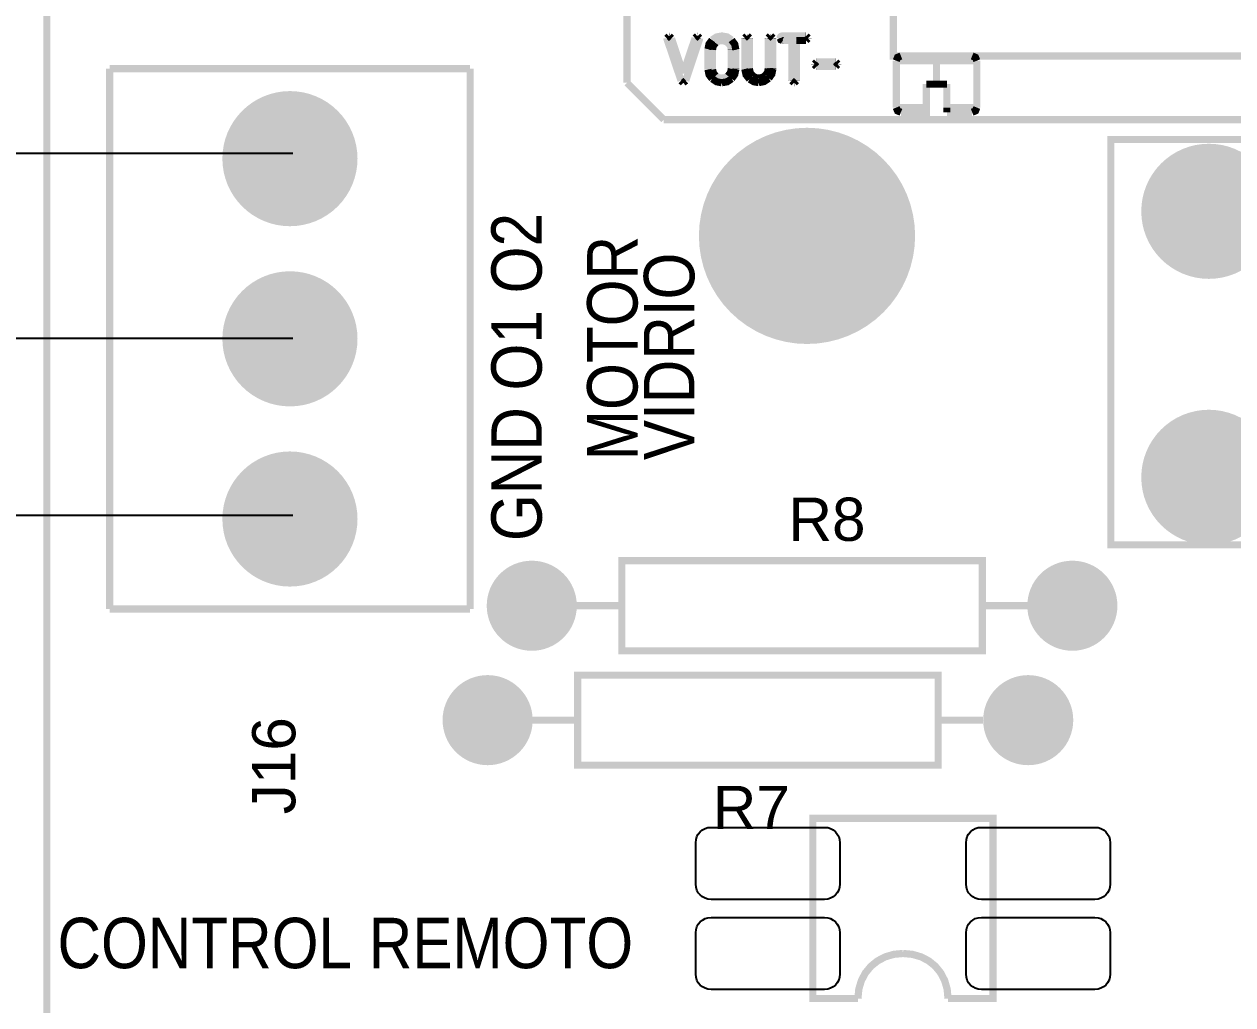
# Model space of a CAD drawing. Header units: inches. Extents: x 15 to 148, y 10 to 111.
# Drawn here: x 128.403 to 130.984, y 101.461 to 103.555 of the extents above; entities that cross this region are included whole.
import ezdxf

# ---------------------------------------------------------------- set-up
doc = ezdxf.new("R2010")
doc.units = ezdxf.units.IN
doc.header["$MEASUREMENT"] = 0
doc.layers.add('BLK_12AWG', color=7, linetype='Continuous')

# ---------------------------------------------------------------- blocks, each defined once
blk = doc.blocks.new('EPAD')
at = {"const_width": 0.5}
blk.add_lwpolyline([(-0.25, 0, 1), (0.25, 0, 1)], format="xyb", close=True, dxfattribs=at)
blk = doc.blocks.new('CEGHHMI')
at = {"const_width": 0.008}
for points in [[(116.8256322709622, 102.1278772091128), (124.6606162709622, 102.1278772091128), (124.6606162709622, 106.2617352091128), (116.8256322709622, 106.2617352091128), (116.8256322709622, 102.1278772091128)], [(116.8256322709622, 102.1278772091128), (124.6606162709622, 102.1278772091128), (124.6606162709622, 106.2617352091128), (116.8256322709622, 106.2617352091128), (116.8256322709622, 102.1278772091128)], [(116.8256322709622, 102.1278772091128), (124.6606162709622, 102.1278772091128), (124.6606162709622, 106.2617352091128), (116.8256322709622, 106.2617352091128), (116.8256322709622, 102.1278772091128)], [(117.4694512709622, 106.1064602091128), (117.4694512709622, 105.4759092091128)], [(117.4694512709622, 106.1064602091128), (117.4694512709622, 105.4759092091128)], [(117.4694512709622, 106.1064602091128), (117.4694512709622, 105.4759092091128)], [(118.1303092709622, 105.9153462091128), (118.1563092709622, 105.9153462091128), (118.1563092709622, 105.5055862091128), (117.7652692709622, 105.5055862091128), (117.7652692709622, 105.9153462091128), (117.7912692709622, 105.9153462091128)], [(118.1303092709622, 105.9153462091128), (118.1563092709622, 105.9153462091128), (118.1563092709622, 105.5055862091128), (117.7652692709622, 105.5055862091128), (117.7652692709622, 105.9153462091128), (117.7912692709622, 105.9153462091128)], [(118.1303092709622, 105.9153462091128), (118.1563092709622, 105.9153462091128), (118.1563092709622, 105.5055862091128), (117.7652692709622, 105.5055862091128), (117.7652692709622, 105.9153462091128), (117.7912692709622, 105.9153462091128)], [(117.5138232709622, 105.5253292091128), (117.5160792709622, 105.5275852091128)], [(117.5138232709622, 105.5253292091128), (117.5160792709622, 105.5275852091128)], [(117.5138232709622, 105.5253292091128), (117.5160792709622, 105.5275852091128)], [(117.5138232709622, 105.5253212091128), (117.5138232709622, 105.5253292091128)], [(117.5138232709622, 105.5253212091128), (117.5138232709622, 105.5253292091128)], [(117.5138232709622, 105.5253212091128), (117.5138232709622, 105.5253292091128)], [(117.5295702709622, 105.4781712091128), (117.5140292709622, 105.5241772091128), (117.5138642709622, 105.5248392091128), (117.5138242709622, 105.5253192091128)], [(117.5295702709622, 105.4781712091128), (117.5140292709622, 105.5241772091128), (117.5138642709622, 105.5248392091128), (117.5138242709622, 105.5253192091128)], [(117.5295702709622, 105.4781712091128), (117.5140292709622, 105.5241772091128), (117.5138642709622, 105.5248392091128), (117.5138242709622, 105.5253192091128)], [(117.5165452709622, 105.5275362091128), (117.5160792709622, 105.5275852091128)], [(117.5165452709622, 105.5275362091128), (117.5160792709622, 105.5275852091128)], [(117.5165452709622, 105.5275362091128), (117.5160792709622, 105.5275852091128)], [(117.5188972709622, 105.5251362091128), (117.5165432709622, 105.5275362091128)], [(117.5188972709622, 105.5251362091128), (117.5165432709622, 105.5275362091128)], [(117.5188972709622, 105.5251362091128), (117.5165432709622, 105.5275362091128)], [(117.5188982709622, 105.5251372091128), (117.5319242709622, 105.4861932091128)], [(117.5188982709622, 105.5251372091128), (117.5319242709622, 105.4861932091128)], [(117.5188982709622, 105.5251372091128), (117.5319242709622, 105.4861932091128)], [(117.5319242709622, 105.4861932091128), (117.5451342709622, 105.5254112091128)], [(117.5319242709622, 105.4861932091128), (117.5451342709622, 105.5254112091128)], [(117.5319242709622, 105.4861932091128), (117.5451342709622, 105.5254112091128)], [(117.5501392709622, 105.5252742091128), (117.5500382709622, 105.5244642091128), (117.5498192709622, 105.5236972091128), (117.5347122709622, 105.4782402091128)], [(117.5501392709622, 105.5252742091128), (117.5500382709622, 105.5244642091128), (117.5498192709622, 105.5236972091128), (117.5347122709622, 105.4782402091128)], [(117.5501392709622, 105.5252742091128), (117.5500382709622, 105.5244642091128), (117.5498192709622, 105.5236972091128), (117.5347122709622, 105.4782402091128)], [(117.5451342709622, 105.5254122091128), (117.5476022709622, 105.5276732091128)], [(117.5451342709622, 105.5254122091128), (117.5476022709622, 105.5276732091128)], [(117.5451342709622, 105.5254122091128), (117.5476022709622, 105.5276732091128)], [(117.5476012709622, 105.5276732091128), (117.5479192709622, 105.5276962091128)], [(117.5476012709622, 105.5276732091128), (117.5479192709622, 105.5276962091128)], [(117.5476012709622, 105.5276732091128), (117.5479192709622, 105.5276962091128)], [(117.5501482709622, 105.5254682091128), (117.5479192709622, 105.5276962091128)], [(117.5501482709622, 105.5254682091128), (117.5479192709622, 105.5276962091128)], [(117.5501482709622, 105.5254682091128), (117.5479192709622, 105.5276962091128)], [(117.5501482709622, 105.5254682091128), (117.5501392709622, 105.5252742091128)], [(117.5501482709622, 105.5254682091128), (117.5501392709622, 105.5252742091128)], [(117.5501482709622, 105.5254682091128), (117.5501392709622, 105.5252742091128)], [(117.5594182709622, 105.5132092091128), (117.5606262709622, 105.5189012091128), (117.5639272709622, 105.5233602091128)], [(117.5594182709622, 105.5132092091128), (117.5606262709622, 105.5189012091128), (117.5639272709622, 105.5233602091128)], [(117.5594182709622, 105.5132092091128), (117.5606262709622, 105.5189012091128), (117.5639272709622, 105.5233602091128)], [(117.5639202709622, 105.5233542091128), (117.5689422709622, 105.5267312091128), (117.5749592709622, 105.5278562091128), (117.5807292709622, 105.5267422091128), (117.5856542709622, 105.5234002091128)], [(117.5639202709622, 105.5233542091128), (117.5689422709622, 105.5267312091128), (117.5749592709622, 105.5278562091128), (117.5807292709622, 105.5267422091128), (117.5856542709622, 105.5234002091128)], [(117.5639202709622, 105.5233542091128), (117.5689422709622, 105.5267312091128), (117.5749592709622, 105.5278562091128), (117.5807292709622, 105.5267422091128), (117.5856542709622, 105.5234002091128)], [(117.5644582709622, 105.5128302091128), (117.5653742709622, 105.5169592091128), (117.5678922709622, 105.5201282091128)], [(117.5644582709622, 105.5128302091128), (117.5653742709622, 105.5169592091128), (117.5678922709622, 105.5201282091128)], [(117.5644582709622, 105.5128302091128), (117.5653742709622, 105.5169592091128), (117.5678922709622, 105.5201282091128)], [(117.5854092709622, 105.5126072091128), (117.5844492709622, 105.5168962091128), (117.5818142709622, 105.5201772091128), (117.5783862709622, 105.5221312091128), (117.5745472709622, 105.5227832091128), (117.5711822709622, 105.5221202091128), (117.5678962709622, 105.5201312091128)], [(117.5854092709622, 105.5126072091128), (117.5844492709622, 105.5168962091128), (117.5818142709622, 105.5201772091128), (117.5783862709622, 105.5221312091128), (117.5745472709622, 105.5227832091128), (117.5711822709622, 105.5221202091128), (117.5678962709622, 105.5201312091128)], [(117.5854092709622, 105.5126072091128), (117.5844492709622, 105.5168962091128), (117.5818142709622, 105.5201772091128), (117.5783862709622, 105.5221312091128), (117.5745472709622, 105.5227832091128), (117.5711822709622, 105.5221202091128), (117.5678962709622, 105.5201312091128)], [(117.5903852709622, 105.5125282091128), (117.5891302709622, 105.5186062091128), (117.5856602709622, 105.5233942091128)], [(117.5903852709622, 105.5125282091128), (117.5891302709622, 105.5186062091128), (117.5856602709622, 105.5233942091128)], [(117.5903852709622, 105.5125282091128), (117.5891302709622, 105.5186062091128), (117.5856602709622, 105.5233942091128)], [(117.6003402709622, 105.5255642091128), (117.6026362709622, 105.5278602091128)], [(117.6003402709622, 105.5255642091128), (117.6026362709622, 105.5278602091128)], [(117.6003402709622, 105.5255642091128), (117.6026362709622, 105.5278602091128)], [(117.6003402709622, 105.5255642091128), (117.6003722709622, 105.5251812091128)], [(117.6003402709622, 105.5255642091128), (117.6003722709622, 105.5251812091128)], [(117.6003402709622, 105.5255642091128), (117.6003722709622, 105.5251812091128)], [(117.6003722709622, 105.4911752091128), (117.6003722709622, 105.5251822091128)], [(117.6003722709622, 105.4911752091128), (117.6003722709622, 105.5251822091128)], [(117.6003722709622, 105.4911752091128), (117.6003722709622, 105.5251822091128)], [(117.6027732709622, 105.5278562091128), (117.6026362709622, 105.5278602091128)], [(117.6027732709622, 105.5278562091128), (117.6026362709622, 105.5278602091128)], [(117.6027732709622, 105.5278562091128), (117.6026362709622, 105.5278602091128)], [(117.6027712709622, 105.5278562091128), (117.6030162709622, 105.5278682091128)], [(117.6027712709622, 105.5278562091128), (117.6030162709622, 105.5278682091128)], [(117.6027712709622, 105.5278562091128), (117.6030162709622, 105.5278682091128)], [(117.6053972709622, 105.5254872091128), (117.6030162709622, 105.5278682091128)], [(117.6053972709622, 105.5254872091128), (117.6030162709622, 105.5278682091128)], [(117.6053972709622, 105.5254872091128), (117.6030162709622, 105.5278682091128)], [(117.6053972709622, 105.5254872091128), (117.6053772709622, 105.5251812091128)], [(117.6053972709622, 105.5254872091128), (117.6053772709622, 105.5251812091128)], [(117.6053972709622, 105.5254872091128), (117.6053772709622, 105.5251812091128)], [(117.6053772709622, 105.5251822091128), (117.6053772709622, 105.4919522091128)], [(117.6053772709622, 105.5251822091128), (117.6053772709622, 105.4919522091128)], [(117.6053772709622, 105.5251822091128), (117.6053772709622, 105.4919522091128)], [(117.6263362709622, 105.5254962091128), (117.6287072709622, 105.5278682091128)], [(117.6263362709622, 105.5254962091128), (117.6287072709622, 105.5278682091128)], [(117.6263362709622, 105.5254962091128), (117.6287072709622, 105.5278682091128)], [(117.6263362709622, 105.5254962091128), (117.6263572709622, 105.5251832091128)], [(117.6263362709622, 105.5254962091128), (117.6263572709622, 105.5251832091128)], [(117.6263362709622, 105.5254962091128), (117.6263572709622, 105.5251832091128)], [(117.6263572709622, 105.4921352091128), (117.6263572709622, 105.5251822091128)], [(117.6263572709622, 105.4921352091128), (117.6263572709622, 105.5251822091128)], [(117.6263572709622, 105.4921352091128), (117.6263572709622, 105.5251822091128)], [(117.6289392709622, 105.5278562091128), (117.6287072709622, 105.5278682091128)], [(117.6289392709622, 105.5278562091128), (117.6287072709622, 105.5278682091128)], [(117.6289392709622, 105.5278562091128), (117.6287072709622, 105.5278682091128)], [(117.6289382709622, 105.5278562091128), (117.6289692709622, 105.5278562091128)], [(117.6289382709622, 105.5278562091128), (117.6289692709622, 105.5278562091128)], [(117.6289382709622, 105.5278562091128), (117.6289692709622, 105.5278562091128)], [(117.6314822709622, 105.5253442091128), (117.6289692709622, 105.5278562091128)], [(117.6314822709622, 105.5253442091128), (117.6289692709622, 105.5278562091128)], [(117.6314822709622, 105.5253442091128), (117.6289692709622, 105.5278562091128)], [(117.6314822709622, 105.5253442091128), (117.6314312709622, 105.5248392091128)], [(117.6314822709622, 105.5253442091128), (117.6314312709622, 105.5248392091128)], [(117.6314822709622, 105.5253442091128), (117.6314312709622, 105.5248392091128)], [(117.6314312709622, 105.5248392091128), (117.6314312709622, 105.4923412091128)], [(117.6314312709622, 105.5248392091128), (117.6314312709622, 105.4923412091128)], [(117.6314312709622, 105.5248392091128), (117.6314312709622, 105.4923412091128)], [(117.6396092709622, 105.5253532091128), (117.6396122709622, 105.5254802091128)], [(117.6396092709622, 105.5253532091128), (117.6396122709622, 105.5254802091128)], [(117.6396092709622, 105.5253532091128), (117.6396122709622, 105.5254802091128)], [(117.6396092709622, 105.5253532091128), (117.6403362709622, 105.5235642091128), (117.6421262709622, 105.5228362091128)], [(117.6396092709622, 105.5253532091128), (117.6403362709622, 105.5235642091128), (117.6421262709622, 105.5228362091128)], [(117.6396092709622, 105.5253532091128), (117.6403362709622, 105.5235642091128), (117.6421262709622, 105.5228362091128)], [(117.6396122709622, 105.5254792091128), (117.6396602709622, 105.5260362091128), (117.6398012709622, 105.5265192091128), (117.6400372709622, 105.5269282091128), (117.6403672709622, 105.5272622091128), (117.6407912709622, 105.5275222091128), (117.6413092709622, 105.5277072091128), (117.6426292709622, 105.5278562091128), (117.6680432709622, 105.5278562091128)], [(117.6396122709622, 105.5254792091128), (117.6396602709622, 105.5260362091128), (117.6398012709622, 105.5265192091128), (117.6400372709622, 105.5269282091128), (117.6403672709622, 105.5272622091128), (117.6407912709622, 105.5275222091128), (117.6413092709622, 105.5277072091128), (117.6426292709622, 105.5278562091128), (117.6680432709622, 105.5278562091128)], [(117.6396122709622, 105.5254792091128), (117.6396602709622, 105.5260362091128), (117.6398012709622, 105.5265192091128), (117.6400372709622, 105.5269282091128), (117.6403672709622, 105.5272622091128), (117.6407912709622, 105.5275222091128), (117.6413092709622, 105.5277072091128), (117.6426292709622, 105.5278562091128), (117.6680432709622, 105.5278562091128)], [(117.6425632709622, 105.5228742091128), (117.6421262709622, 105.5228362091128)], [(117.6425632709622, 105.5228742091128), (117.6421262709622, 105.5228362091128)], [(117.6425632709622, 105.5228742091128), (117.6421262709622, 105.5228362091128)], [(117.6525712709622, 105.4785602091128), (117.6525712709622, 105.5228742091128), (117.6425612709622, 105.5228742091128)], [(117.6525712709622, 105.4785602091128), (117.6525712709622, 105.5228742091128), (117.6425612709622, 105.5228742091128)], [(117.6525712709622, 105.4785602091128), (117.6525712709622, 105.5228742091128), (117.6425612709622, 105.5228742091128)], [(117.6681122709622, 105.5228742091128), (117.6575762709622, 105.5228742091128)], [(117.6575762709622, 105.5228742091128), (117.6575762709622, 105.4786282091128)], [(117.6681122709622, 105.5228742091128), (117.6575762709622, 105.5228742091128)], [(117.6575762709622, 105.5228742091128), (117.6575762709622, 105.4786282091128)], [(117.6681122709622, 105.5228742091128), (117.6575762709622, 105.5228742091128)], [(117.6575762709622, 105.5228742091128), (117.6575762709622, 105.4786282091128)], [(117.6680442709622, 105.5278562091128), (117.6683002709622, 105.5278712091128)], [(117.6680442709622, 105.5278562091128), (117.6683002709622, 105.5278712091128)], [(117.6680442709622, 105.5278562091128), (117.6683002709622, 105.5278712091128)], [(117.6681102709622, 105.5228742091128), (117.6683152709622, 105.5228652091128)], [(117.6681102709622, 105.5228742091128), (117.6683152709622, 105.5228652091128)], [(117.6681102709622, 105.5228742091128), (117.6683152709622, 105.5228652091128)], [(117.6705262709622, 105.5256452091128), (117.6683002709622, 105.5278712091128)], [(117.6705262709622, 105.5256452091128), (117.6683002709622, 105.5278712091128)], [(117.6705262709622, 105.5256452091128), (117.6683002709622, 105.5278712091128)], [(117.6705332709622, 105.5250822091128), (117.6683152709622, 105.5228652091128)], [(117.6705332709622, 105.5250822091128), (117.6683152709622, 105.5228652091128)], [(117.6705332709622, 105.5250822091128), (117.6683152709622, 105.5228652091128)], [(117.6705262709622, 105.5256452091128), (117.6705122709622, 105.5253892091128)], [(117.6705262709622, 105.5256452091128), (117.6705122709622, 105.5253892091128)], [(117.6705262709622, 105.5256452091128), (117.6705122709622, 105.5253892091128)], [(117.6705332709622, 105.5250822091128), (117.6705122709622, 105.5253872091128)], [(117.6705332709622, 105.5250822091128), (117.6705122709622, 105.5253872091128)], [(117.6705332709622, 105.5250822091128), (117.6705122709622, 105.5253872091128)], [(117.5594182709622, 105.4905812091128), (117.5594182709622, 105.5132072091128)], [(117.5594182709622, 105.4905812091128), (117.5594182709622, 105.5132072091128)], [(117.5594182709622, 105.4905812091128), (117.5594182709622, 105.5132072091128)], [(117.5644582709622, 105.5128302091128), (117.5644682709622, 105.5123842091128)], [(117.5644582709622, 105.5128302091128), (117.5644682709622, 105.5123842091128)], [(117.5644582709622, 105.5128302091128), (117.5644682709622, 105.5123842091128)], [(117.5644682709622, 105.5123842091128), (117.5644682709622, 105.4904212091128)], [(117.5644682709622, 105.5123842091128), (117.5644682709622, 105.4904212091128)], [(117.5644682709622, 105.5123842091128), (117.5644682709622, 105.4904212091128)], [(117.5854092709622, 105.5126072091128), (117.5854032709622, 105.5122492091128)], [(117.5854092709622, 105.5126072091128), (117.5854032709622, 105.5122492091128)], [(117.5854092709622, 105.5126072091128), (117.5854032709622, 105.5122492091128)], [(117.5854032709622, 105.4914042091128), (117.5854032709622, 105.5122472091128)], [(117.5854032709622, 105.4914042091128), (117.5854032709622, 105.5122472091128)], [(117.5854032709622, 105.4914042091128), (117.5854032709622, 105.5122472091128)], [(117.5903852709622, 105.5125282091128), (117.5903852709622, 105.5125022091128)], [(117.5903852709622, 105.5125282091128), (117.5903852709622, 105.5125022091128)], [(117.5903852709622, 105.5125282091128), (117.5903852709622, 105.5125022091128)], [(117.5903852709622, 105.5124982091128), (117.5903852709622, 105.4915412091128)], [(117.5903852709622, 105.5124982091128), (117.5903852709622, 105.4915412091128)], [(117.5903852709622, 105.5124982091128), (117.5903852709622, 105.4915412091128)], [(117.6776282709622, 105.4962942091128), (117.6776412709622, 105.4965442091128)], [(117.6776282709622, 105.4962942091128), (117.6776412709622, 105.4965442091128)], [(117.6776282709622, 105.4962942091128), (117.6776412709622, 105.4965442091128)], [(117.6776282709622, 105.4962942091128), (117.6799472709622, 105.4939752091128)], [(117.6776282709622, 105.4962942091128), (117.6799472709622, 105.4939752091128)], [(117.6776282709622, 105.4962942091128), (117.6799472709622, 105.4939752091128)], [(117.6776392709622, 105.4966522091128), (117.6799382709622, 105.4989502091128)], [(117.6776392709622, 105.4966522091128), (117.6799382709622, 105.4989502091128)], [(117.6776392709622, 105.4966522091128), (117.6799382709622, 105.4989502091128)], [(117.6776392709622, 105.4966522091128), (117.6776422709622, 105.4965472091128)], [(117.6776392709622, 105.4966522091128), (117.6776422709622, 105.4965472091128)], [(117.6776392709622, 105.4966522091128), (117.6776422709622, 105.4965472091128)], [(117.6802942709622, 105.4989232091128), (117.6799382709622, 105.4989502091128)], [(117.6802942709622, 105.4989232091128), (117.6799382709622, 105.4989502091128)], [(117.6802942709622, 105.4989232091128), (117.6799382709622, 105.4989502091128)], [(117.6801772709622, 105.4939862091128), (117.6799472709622, 105.4939752091128)], [(117.6801772709622, 105.4939862091128), (117.6799472709622, 105.4939752091128)], [(117.6801772709622, 105.4939862091128), (117.6799472709622, 105.4939752091128)], [(117.7007932709622, 105.4939872091128), (117.6801792709622, 105.4939872091128)], [(117.7007932709622, 105.4939872091128), (117.6801792709622, 105.4939872091128)], [(117.7007932709622, 105.4939872091128), (117.6801792709622, 105.4939872091128)], [(117.6802932709622, 105.4989232091128), (117.7009532709622, 105.4989232091128)], [(117.6802932709622, 105.4989232091128), (117.7009532709622, 105.4989232091128)], [(117.6802932709622, 105.4989232091128), (117.7009532709622, 105.4989232091128)], [(117.7007912709622, 105.4939872091128), (117.7011942709622, 105.4939502091128)], [(117.7007912709622, 105.4939872091128), (117.7011942709622, 105.4939502091128)], [(117.7007912709622, 105.4939872091128), (117.7011942709622, 105.4939502091128)], [(117.7009532709622, 105.4989232091128), (117.7011352709622, 105.4989302091128)], [(117.7009532709622, 105.4989232091128), (117.7011352709622, 105.4989302091128)], [(117.7009532709622, 105.4989232091128), (117.7011352709622, 105.4989302091128)], [(117.7034472709622, 105.4966182091128), (117.7011352709622, 105.4989302091128)], [(117.7034472709622, 105.4966182091128), (117.7011352709622, 105.4989302091128)], [(117.7034472709622, 105.4966182091128), (117.7011352709622, 105.4989302091128)], [(117.7034232709622, 105.4961792091128), (117.7011942709622, 105.4939502091128)], [(117.7034232709622, 105.4961792091128), (117.7011942709622, 105.4939502091128)], [(117.7034232709622, 105.4961792091128), (117.7011942709622, 105.4939502091128)], [(117.7034472709622, 105.4966182091128), (117.7034212709622, 105.4962722091128)], [(117.7034472709622, 105.4966182091128), (117.7034212709622, 105.4962722091128)], [(117.7034472709622, 105.4966182091128), (117.7034212709622, 105.4962722091128)], [(117.7034232709622, 105.4961792091128), (117.7034212709622, 105.4962732091128)], [(117.7034232709622, 105.4961792091128), (117.7034212709622, 105.4962732091128)], [(117.7034232709622, 105.4961792091128), (117.7034212709622, 105.4962732091128)], [(117.7683892709622, 105.5003862091128), (117.7698922709622, 105.5040832091128), (117.7735892709622, 105.5055862091128)], [(117.7683892709622, 105.5003862091128), (117.8131092709622, 105.5003862091128), (117.8131092709622, 105.5055862091128)], [(117.7683892709622, 105.5003862091128), (117.7698922709622, 105.5040832091128), (117.7735892709622, 105.5055862091128)], [(117.7683892709622, 105.5003862091128), (117.8131092709622, 105.5003862091128), (117.8131092709622, 105.5055862091128)], [(117.7683892709622, 105.5003862091128), (117.7698922709622, 105.5040832091128), (117.7735892709622, 105.5055862091128)], [(117.7683892709622, 105.5003862091128), (117.8131092709622, 105.5003862091128), (117.8131092709622, 105.5055862091128)], [(117.7683892709622, 105.5003862091128), (117.7683892709622, 105.4483862091128)], [(117.7683892709622, 105.5003862091128), (117.7683892709622, 105.4483862091128)], [(117.7683892709622, 105.5003862091128), (117.7683892709622, 105.4483862091128)], [(117.8131092709622, 105.4743862091128), (117.8131092709622, 105.5003862091128), (117.8578292709622, 105.5003862091128)], [(117.8131092709622, 105.4743862091128), (117.8131092709622, 105.5003862091128), (117.8578292709622, 105.5003862091128)], [(117.8131092709622, 105.4743862091128), (117.8131092709622, 105.5003862091128), (117.8578292709622, 105.5003862091128)], [(117.8578292709622, 105.5003862091128), (117.8563262709622, 105.5040832091128), (117.8526292709622, 105.5055862091128)], [(117.8578292709622, 105.5003862091128), (117.8563262709622, 105.5040832091128), (117.8526292709622, 105.5055862091128)], [(117.8578292709622, 105.5003862091128), (117.8563262709622, 105.5040832091128), (117.8526292709622, 105.5055862091128)], [(117.8578292709622, 105.4483862091128), (117.8578292709622, 105.5003862091128)], [(117.8578292709622, 105.4483862091128), (117.8578292709622, 105.5003862091128)], [(117.8578292709622, 105.4483862091128), (117.8578292709622, 105.5003862091128)], [(117.2954352709622, 105.4916572091128), (116.8954352709622, 105.4916572091128)], [(116.8954352709622, 105.4916572091128), (116.8954352709622, 104.8916572091128)], [(117.2954352709622, 105.4916572091128), (116.8954352709622, 105.4916572091128)], [(116.8954352709622, 105.4916572091128), (116.8954352709622, 104.8916572091128)], [(117.2954352709622, 105.4916572091128), (116.8954352709622, 105.4916572091128)], [(116.8954352709622, 105.4916572091128), (116.8954352709622, 104.8916572091128)], [(117.2954352709622, 104.8916572091128), (117.2954352709622, 105.4916572091128)], [(117.2954352709622, 104.8916572091128), (117.2954352709622, 105.4916572091128)], [(117.2954352709622, 104.8916572091128), (117.2954352709622, 105.4916572091128)], [(117.5594182709622, 105.4905912091128), (117.5606512709622, 105.4847952091128), (117.5640532709622, 105.4802782091128)], [(117.5594182709622, 105.4905912091128), (117.5606512709622, 105.4847952091128), (117.5640532709622, 105.4802782091128)], [(117.5594182709622, 105.4905912091128), (117.5606512709622, 105.4847952091128), (117.5640532709622, 105.4802782091128)], [(117.5747072709622, 105.4759092091128), (117.5689942709622, 105.4770002091128), (117.5640572709622, 105.4802742091128)], [(117.5747072709622, 105.4759092091128), (117.5689942709622, 105.4770002091128), (117.5640572709622, 105.4802742091128)], [(117.5747072709622, 105.4759092091128), (117.5689942709622, 105.4770002091128), (117.5640572709622, 105.4802742091128)], [(117.5644682709622, 105.4904252091128), (117.5654292709622, 105.4865532091128), (117.5679002709622, 105.4836312091128)], [(117.5644682709622, 105.4904252091128), (117.5654292709622, 105.4865532091128), (117.5679002709622, 105.4836312091128)], [(117.5644682709622, 105.4904252091128), (117.5654292709622, 105.4865532091128), (117.5679002709622, 105.4836312091128)], [(117.5678962709622, 105.4836332091128), (117.5710502709622, 105.4816452091128), (117.5745702709622, 105.4809822091128), (117.5784892709622, 105.4815942091128), (117.5816092709622, 105.4834282091128)], [(117.5678962709622, 105.4836332091128), (117.5710502709622, 105.4816452091128), (117.5745702709622, 105.4809822091128), (117.5784892709622, 105.4815942091128), (117.5816092709622, 105.4834282091128)], [(117.5678962709622, 105.4836332091128), (117.5710502709622, 105.4816452091128), (117.5745702709622, 105.4809822091128), (117.5784892709622, 105.4815942091128), (117.5816092709622, 105.4834282091128)], [(117.5856772709622, 105.4802742091128), (117.5806952709622, 105.4770002091128), (117.5747072709622, 105.4759092091128)], [(117.5856772709622, 105.4802742091128), (117.5806952709622, 105.4770002091128), (117.5747072709622, 105.4759092091128)], [(117.5856772709622, 105.4802742091128), (117.5806952709622, 105.4770002091128), (117.5747072709622, 105.4759092091128)], [(117.5854032709622, 105.4914052091128), (117.5843812709622, 105.4868842091128), (117.5816052709622, 105.4834252091128)], [(117.5854032709622, 105.4914052091128), (117.5843812709622, 105.4868842091128), (117.5816052709622, 105.4834252091128)], [(117.5854032709622, 105.4914052091128), (117.5843812709622, 105.4868842091128), (117.5816052709622, 105.4834252091128)], [(117.5903882709622, 105.4912152091128), (117.5891372709622, 105.4851022091128), (117.5856762709622, 105.4802732091128)], [(117.5903882709622, 105.4912152091128), (117.5891372709622, 105.4851022091128), (117.5856762709622, 105.4802732091128)], [(117.5903882709622, 105.4912152091128), (117.5891372709622, 105.4851022091128), (117.5856762709622, 105.4802732091128)], [(117.5903882709622, 105.4912152091128), (117.5903852709622, 105.4915312091128)], [(117.5903882709622, 105.4912152091128), (117.5903852709622, 105.4915312091128)], [(117.5903882709622, 105.4912152091128), (117.5903852709622, 105.4915312091128)], [(117.6003692709622, 105.4908732091128), (117.6003722709622, 105.4911712091128)], [(117.6003692709622, 105.4908732091128), (117.6003722709622, 105.4911712091128)], [(117.6003692709622, 105.4908732091128), (117.6003722709622, 105.4911712091128)], [(117.6003692709622, 105.4908732091128), (117.6017812709622, 105.4845892091128), (117.6056542709622, 105.4797912091128)], [(117.6003692709622, 105.4908732091128), (117.6017812709622, 105.4845892091128), (117.6056542709622, 105.4797912091128)], [(117.6003692709622, 105.4908732091128), (117.6017812709622, 105.4845892091128), (117.6056542709622, 105.4797912091128)], [(117.6053622709622, 105.4913932091128), (117.6053772709622, 105.4919452091128)], [(117.6053622709622, 105.4913932091128), (117.6053772709622, 105.4919452091128)], [(117.6053622709622, 105.4913932091128), (117.6053772709622, 105.4919452091128)], [(117.6053622709622, 105.4913932091128), (117.6063522709622, 105.4869392091128), (117.6090732709622, 105.4835242091128)], [(117.6053622709622, 105.4913932091128), (117.6063522709622, 105.4869392091128), (117.6090732709622, 105.4835242091128)], [(117.6053622709622, 105.4913932091128), (117.6063522709622, 105.4869392091128), (117.6090732709622, 105.4835242091128)], [(117.6157302709622, 105.4760922091128), (117.6103882709622, 105.4770172091128), (117.6056512709622, 105.4797942091128)], [(117.6157302709622, 105.4760922091128), (117.6103882709622, 105.4770172091128), (117.6056512709622, 105.4797942091128)], [(117.6157302709622, 105.4760922091128), (117.6103882709622, 105.4770172091128), (117.6056512709622, 105.4797942091128)], [(117.6090792709622, 105.4835192091128), (117.6123942709622, 105.4816162091128), (117.6157992709622, 105.4809822091128)], [(117.6090792709622, 105.4835192091128), (117.6123942709622, 105.4816162091128), (117.6157992709622, 105.4809822091128)], [(117.6090792709622, 105.4835192091128), (117.6123942709622, 105.4816162091128), (117.6157992709622, 105.4809822091128)], [(117.6269512709622, 105.4807542091128), (117.6217122709622, 105.4772572091128), (117.6157302709622, 105.4760922091128)], [(117.6269512709622, 105.4807542091128), (117.6217122709622, 105.4772572091128), (117.6157302709622, 105.4760922091128)], [(117.6269512709622, 105.4807542091128), (117.6217122709622, 105.4772572091128), (117.6157302709622, 105.4760922091128)], [(117.6235502709622, 105.4844152091128), (117.6201432709622, 105.4819092091128), (117.6158042709622, 105.4809832091128)], [(117.6235502709622, 105.4844152091128), (117.6201432709622, 105.4819092091128), (117.6158042709622, 105.4809832091128)], [(117.6235502709622, 105.4844152091128), (117.6201432709622, 105.4819092091128), (117.6158042709622, 105.4809832091128)], [(117.6263812709622, 105.4914462091128), (117.6256302709622, 105.4875472091128), (117.6235442709622, 105.4844092091128)], [(117.6263812709622, 105.4914462091128), (117.6256302709622, 105.4875472091128), (117.6235442709622, 105.4844092091128)], [(117.6263812709622, 105.4914462091128), (117.6256302709622, 105.4875472091128), (117.6235442709622, 105.4844092091128)], [(117.6263812709622, 105.4914462091128), (117.6263572709622, 105.4921372091128)], [(117.6263812709622, 105.4914462091128), (117.6263572709622, 105.4921372091128)], [(117.6263812709622, 105.4914462091128), (117.6263572709622, 105.4921372091128)], [(117.6314562709622, 105.4914742091128), (117.6302602709622, 105.4855022091128), (117.6269482709622, 105.4807512091128)], [(117.6314562709622, 105.4914742091128), (117.6302602709622, 105.4855022091128), (117.6269482709622, 105.4807512091128)], [(117.6314562709622, 105.4914742091128), (117.6302602709622, 105.4855022091128), (117.6269482709622, 105.4807512091128)], [(117.6314562709622, 105.4914742091128), (117.6314312709622, 105.4923392091128)], [(117.6314562709622, 105.4914742091128), (117.6314312709622, 105.4923392091128)], [(117.6314562709622, 105.4914742091128), (117.6314312709622, 105.4923392091128)], [(117.4694512709622, 105.4759092091128), (117.5103962709622, 105.4349642091128)], [(117.4694512709622, 105.4759092091128), (117.5103962709622, 105.4349642091128)], [(117.4694512709622, 105.4759092091128), (117.5103962709622, 105.4349642091128)], [(117.5295702709622, 105.4781722091128), (117.5319932709622, 105.4759092091128)], [(117.5295702709622, 105.4781722091128), (117.5319932709622, 105.4759092091128)], [(117.5295702709622, 105.4781722091128), (117.5319932709622, 105.4759092091128)], [(117.5347122709622, 105.4782392091128), (117.5319932709622, 105.4759092091128)], [(117.5347122709622, 105.4782392091128), (117.5319932709622, 105.4759092091128)], [(117.5347122709622, 105.4782392091128), (117.5319932709622, 105.4759092091128)], [(117.6525482709622, 105.4782312091128), (117.6525712709622, 105.4785592091128)], [(117.6525482709622, 105.4782312091128), (117.6525712709622, 105.4785592091128)], [(117.6525482709622, 105.4782312091128), (117.6525712709622, 105.4785592091128)], [(117.6525482709622, 105.4782312091128), (117.6548792709622, 105.4759002091128)], [(117.6525482709622, 105.4782312091128), (117.6548792709622, 105.4759002091128)], [(117.6525482709622, 105.4782312091128), (117.6548792709622, 105.4759002091128)], [(117.6550862709622, 105.4759092091128), (117.6548792709622, 105.4759002091128)], [(117.6550862709622, 105.4759092091128), (117.6548792709622, 105.4759002091128)], [(117.6550862709622, 105.4759092091128), (117.6548792709622, 105.4759002091128)], [(117.6550852709622, 105.4759092091128), (117.6552492709622, 105.4759032091128)], [(117.6550852709622, 105.4759092091128), (117.6552492709622, 105.4759032091128)], [(117.6550852709622, 105.4759092091128), (117.6552492709622, 105.4759032091128)], [(117.6576052709622, 105.4782592091128), (117.6552492709622, 105.4759032091128)], [(117.6576052709622, 105.4782592091128), (117.6552492709622, 105.4759032091128)], [(117.6576052709622, 105.4782592091128), (117.6552492709622, 105.4759032091128)], [(117.6576052709622, 105.4782592091128), (117.6575762709622, 105.4786272091128)], [(117.6576052709622, 105.4782592091128), (117.6575762709622, 105.4786272091128)], [(117.6576052709622, 105.4782592091128), (117.6575762709622, 105.4786272091128)], [(117.8016692709622, 105.4743862091128), (117.8131092709622, 105.4743862091128)], [(117.8016692709622, 105.4483862091128), (117.8016692709622, 105.4743862091128)], [(117.8016692709622, 105.4743862091128), (117.8131092709622, 105.4743862091128)], [(117.8016692709622, 105.4483862091128), (117.8016692709622, 105.4743862091128)], [(117.8016692709622, 105.4743862091128), (117.8131092709622, 105.4743862091128)], [(117.8016692709622, 105.4483862091128), (117.8016692709622, 105.4743862091128)], [(117.8131092709622, 105.4743862091128), (117.8245492709622, 105.4743862091128)], [(117.8131092709622, 105.4743862091128), (117.8245492709622, 105.4743862091128)], [(117.8131092709622, 105.4743862091128), (117.8245492709622, 105.4743862091128)], [(117.8245492709622, 105.4483862091128), (117.8245492709622, 105.4743862091128)], [(117.8245492709622, 105.4483862091128), (117.8245492709622, 105.4743862091128)], [(117.8245492709622, 105.4483862091128), (117.8245492709622, 105.4743862091128)], [(117.7683892709622, 105.4483862091128), (117.7698922709622, 105.4446892091128), (117.7735892709622, 105.4431862091128)], [(117.8016692709622, 105.4483862091128), (117.7683892709622, 105.4483862091128)], [(117.7683892709622, 105.4483862091128), (117.7698922709622, 105.4446892091128), (117.7735892709622, 105.4431862091128)], [(117.8016692709622, 105.4483862091128), (117.7683892709622, 105.4483862091128)], [(117.7683892709622, 105.4483862091128), (117.7698922709622, 105.4446892091128), (117.7735892709622, 105.4431862091128)], [(117.8016692709622, 105.4483862091128), (117.7683892709622, 105.4483862091128)], [(117.7735892709622, 105.4431862091128), (117.8016692709622, 105.4431862091128), (117.8016692709622, 105.4483862091128)], [(117.7735892709622, 105.4431862091128), (117.8016692709622, 105.4431862091128), (117.8016692709622, 105.4483862091128)], [(117.7735892709622, 105.4431862091128), (117.8016692709622, 105.4431862091128), (117.8016692709622, 105.4483862091128)], [(117.8245492709622, 105.4431862091128), (117.8245492709622, 105.4483862091128)], [(117.8245492709622, 105.4483862091128), (117.8578292709622, 105.4483862091128)], [(117.8245492709622, 105.4431862091128), (117.8245492709622, 105.4483862091128)], [(117.8245492709622, 105.4483862091128), (117.8578292709622, 105.4483862091128)], [(117.8245492709622, 105.4431862091128), (117.8245492709622, 105.4483862091128)], [(117.8245492709622, 105.4483862091128), (117.8578292709622, 105.4483862091128)], [(117.8245492709622, 105.4431862091128), (117.8526292709622, 105.4431862091128)], [(117.8245492709622, 105.4431862091128), (117.8526292709622, 105.4431862091128)], [(117.8245492709622, 105.4431862091128), (117.8526292709622, 105.4431862091128)], [(117.8578292709622, 105.4483862091128), (117.8563262709622, 105.4446892091128), (117.8526292709622, 105.4431862091128)], [(117.8578292709622, 105.4483862091128), (117.8563262709622, 105.4446892091128), (117.8526292709622, 105.4431862091128)], [(117.8578292709622, 105.4483862091128), (117.8563262709622, 105.4446892091128), (117.8526292709622, 105.4431862091128)], [(117.5103962709622, 105.4349642091128), (118.9434662709622, 105.4349642091128)], [(117.5103962709622, 105.4349642091128), (118.9434662709622, 105.4349642091128)], [(117.5103962709622, 105.4349642091128), (118.9434662709622, 105.4349642091128)], [(118.0066002709622, 104.9629402091128), (119.1697892709622, 104.9629402091128), (119.1697892709622, 105.4129402091128), (118.0066002709622, 105.4129402091128), (118.0066002709622, 104.9629402091128)], [(118.0066002709622, 104.9629402091128), (119.1697892709622, 104.9629402091128), (119.1697892709622, 105.4129402091128), (118.0066002709622, 105.4129402091128), (118.0066002709622, 104.9629402091128)], [(118.0066002709622, 104.9629402091128), (119.1697892709622, 104.9629402091128), (119.1697892709622, 105.4129402091128), (118.0066002709622, 105.4129402091128), (118.0066002709622, 104.9629402091128)], [(117.4638522709622, 104.8453892091128), (117.8638522709622, 104.8453892091128), (117.8638522709622, 104.9453892091128), (117.4638522709622, 104.9453892091128), (117.4638522709622, 104.8453892091128)], [(117.4638522709622, 104.8453892091128), (117.8638522709622, 104.8453892091128), (117.8638522709622, 104.9453892091128), (117.4638522709622, 104.9453892091128), (117.4638522709622, 104.8453892091128)], [(117.4638522709622, 104.8453892091128), (117.8638522709622, 104.8453892091128), (117.8638522709622, 104.9453892091128), (117.4638522709622, 104.9453892091128), (117.4638522709622, 104.8453892091128)], [(117.2954352709622, 104.8916572091128), (116.8954352709622, 104.8916572091128)], [(117.2954352709622, 104.8916572091128), (116.8954352709622, 104.8916572091128)], [(117.2954352709622, 104.8916572091128), (116.8954352709622, 104.8916572091128)], [(117.4638522709622, 104.8953892091128), (117.4138522709622, 104.8953892091128)], [(117.4638522709622, 104.8953892091128), (117.4138522709622, 104.8953892091128)], [(117.4638522709622, 104.8953892091128), (117.4138522709622, 104.8953892091128)], [(117.9138522709622, 104.8953892091128), (117.8638522709622, 104.8953892091128)], [(117.9138522709622, 104.8953892091128), (117.8638522709622, 104.8953892091128)], [(117.9138522709622, 104.8953892091128), (117.8638522709622, 104.8953892091128)], [(117.4148522709622, 104.7183892091128), (117.8148522709622, 104.7183892091128), (117.8148522709622, 104.8183892091128), (117.4148522709622, 104.8183892091128), (117.4148522709622, 104.7183892091128)], [(117.4148522709622, 104.7183892091128), (117.8148522709622, 104.7183892091128), (117.8148522709622, 104.8183892091128), (117.4148522709622, 104.8183892091128), (117.4148522709622, 104.7183892091128)], [(117.4148522709622, 104.7183892091128), (117.8148522709622, 104.7183892091128), (117.8148522709622, 104.8183892091128), (117.4148522709622, 104.8183892091128), (117.4148522709622, 104.7183892091128)], [(117.3648522709622, 104.7683892091128), (117.4148522709622, 104.7683892091128)], [(117.3648522709622, 104.7683892091128), (117.4148522709622, 104.7683892091128)], [(117.3648522709622, 104.7683892091128), (117.4148522709622, 104.7683892091128)], [(117.8148522709622, 104.7683892091128), (117.8648522709622, 104.7683892091128)], [(117.8148522709622, 104.7683892091128), (117.8648522709622, 104.7683892091128)], [(117.8148522709622, 104.7683892091128), (117.8648522709622, 104.7683892091128)], [(117.7258522709622, 104.4593892091128), (117.6758522709622, 104.4593892091128), (117.6758522709622, 104.6593892091128), (117.8758522709622, 104.6593892091128), (117.8758522709622, 104.4593892091128), (117.8258522709622, 104.4593892091128)], [(117.7258522709622, 104.4593892091128), (117.6758522709622, 104.4593892091128), (117.6758522709622, 104.6593892091128), (117.8758522709622, 104.6593892091128), (117.8758522709622, 104.4593892091128), (117.8258522709622, 104.4593892091128)], [(117.7258522709622, 104.4593892091128), (117.6758522709622, 104.4593892091128), (117.6758522709622, 104.6593892091128), (117.8758522709622, 104.6593892091128), (117.8758522709622, 104.4593892091128), (117.8258522709622, 104.4593892091128)], [(117.7758522709622, 104.5093892091128), (117.7656652709622, 104.5084302091128), (117.7562272709622, 104.5056552091128), (117.7477272709622, 104.5012152091128), (117.7403522709622, 104.4952642091128), (117.7342902709622, 104.4879532091128), (117.7297272709622, 104.4794362091128), (117.7268522709622, 104.4698642091128), (117.7258522709622, 104.4593892091128)], [(117.7758522709622, 104.5093892091128), (117.7656652709622, 104.5084302091128), (117.7562272709622, 104.5056552091128), (117.7477272709622, 104.5012152091128), (117.7403522709622, 104.4952642091128), (117.7342902709622, 104.4879532091128), (117.7297272709622, 104.4794362091128), (117.7268522709622, 104.4698642091128), (117.7258522709622, 104.4593892091128)], [(117.7758522709622, 104.5093892091128), (117.7656652709622, 104.5084302091128), (117.7562272709622, 104.5056552091128), (117.7477272709622, 104.5012152091128), (117.7403522709622, 104.4952642091128), (117.7342902709622, 104.4879532091128), (117.7297272709622, 104.4794362091128), (117.7268522709622, 104.4698642091128), (117.7258522709622, 104.4593892091128)], [(117.7758522709622, 104.5093892091128), (117.7863272709622, 104.5084302091128), (117.7958992709622, 104.5056552091128), (117.8044172709622, 104.5012152091128), (117.8117272709622, 104.4952642091128), (117.8176782709622, 104.4879532091128), (117.8221182709622, 104.4794362091128), (117.8248932709622, 104.4698642091128), (117.8258522709622, 104.4593892091128)], [(117.7758522709622, 104.5093892091128), (117.7863272709622, 104.5084302091128), (117.7958992709622, 104.5056552091128), (117.8044172709622, 104.5012152091128), (117.8117272709622, 104.4952642091128), (117.8176782709622, 104.4879532091128), (117.8221182709622, 104.4794362091128), (117.8248932709622, 104.4698642091128), (117.8258522709622, 104.4593892091128)], [(117.7758522709622, 104.5093892091128), (117.7863272709622, 104.5084302091128), (117.7958992709622, 104.5056552091128), (117.8044172709622, 104.5012152091128), (117.8117272709622, 104.4952642091128), (117.8176782709622, 104.4879532091128), (117.8221182709622, 104.4794362091128), (117.8248932709622, 104.4698642091128), (117.8258522709622, 104.4593892091128)]]:
    blk.add_lwpolyline(points, dxfattribs=at)
for points in [[(117.5458522709622, 104.5863892091128), (117.5458522709622, 104.6323892091128), (117.5461902709622, 104.6358652091128), (117.5471642709622, 104.6390792091128), (117.5487102709622, 104.6419702091128), (117.5507662709622, 104.6444752091128), (117.5532712709622, 104.6465312091128), (117.5561622709622, 104.6480782091128), (117.5593762709622, 104.6490512091128), (117.5628522709622, 104.6493892091128), (117.6888522709622, 104.6493892091128), (117.6923282709622, 104.6490512091128), (117.6955422709622, 104.6480782091128), (117.6984332709622, 104.6465312091128), (117.7009382709622, 104.6444752091128), (117.7029952709622, 104.6419702091128), (117.7045412709622, 104.6390792091128), (117.7055142709622, 104.6358652091128), (117.7058522709622, 104.6323892091128), (117.7058522709622, 104.5863892091128), (117.7055142709622, 104.5829132091128), (117.7045412709622, 104.5796992091128), (117.7029952709622, 104.5768082091128), (117.7009382709622, 104.5743032091128), (117.6984332709622, 104.5722462091128), (117.6955422709622, 104.5707002091128), (117.6923282709622, 104.5697272091128), (117.6888522709622, 104.5693892091128), (117.5628522709622, 104.5693892091128), (117.5593762709622, 104.5697272091128), (117.5561622709622, 104.5707002091128), (117.5532712709622, 104.5722462091128), (117.5507662709622, 104.5743032091128), (117.5487102709622, 104.5768082091128), (117.5471642709622, 104.5796992091128), (117.5461902709622, 104.5829132091128), (117.5458522709622, 104.5863892091128)], [(117.8458522709622, 104.5863892091128), (117.8458522709622, 104.6323892091128), (117.8461902709622, 104.6358652091128), (117.8471642709622, 104.6390792091128), (117.8487102709622, 104.6419702091128), (117.8507662709622, 104.6444752091128), (117.8532712709622, 104.6465312091128), (117.8561622709622, 104.6480782091128), (117.8593762709622, 104.6490512091128), (117.8628522709622, 104.6493892091128), (117.9888522709622, 104.6493892091128), (117.9923282709622, 104.6490512091128), (117.9955422709622, 104.6480782091128), (117.9984332709622, 104.6465312091128), (118.0009382709622, 104.6444752091128), (118.0029952709622, 104.6419702091128), (118.0045412709622, 104.6390792091128), (118.0055142709622, 104.6358652091128), (118.0058522709622, 104.6323892091128), (118.0058522709622, 104.5863892091128), (118.0055142709622, 104.5829132091128), (118.0045412709622, 104.5796992091128), (118.0029952709622, 104.5768082091128), (118.0009382709622, 104.5743032091128), (117.9984332709622, 104.5722462091128), (117.9955422709622, 104.5707002091128), (117.9923282709622, 104.5697272091128), (117.9888522709622, 104.5693892091128), (117.8628522709622, 104.5693892091128), (117.8593762709622, 104.5697272091128), (117.8561622709622, 104.5707002091128), (117.8532712709622, 104.5722462091128), (117.8507662709622, 104.5743032091128), (117.8487102709622, 104.5768082091128), (117.8471642709622, 104.5796992091128), (117.8461902709622, 104.5829132091128), (117.8458522709622, 104.5863892091128)], [(117.5458522709622, 104.4863892091128), (117.5458522709622, 104.5323892091128), (117.5461902709622, 104.5358652091128), (117.5471642709622, 104.5390792091128), (117.5487102709622, 104.5419702091128), (117.5507662709622, 104.5444752091128), (117.5532712709622, 104.5465312091128), (117.5561622709622, 104.5480782091128), (117.5593762709622, 104.5490512091128), (117.5628522709622, 104.5493892091128), (117.6888522709622, 104.5493892091128), (117.6923282709622, 104.5490512091128), (117.6955422709622, 104.5480782091128), (117.6984332709622, 104.5465312091128), (117.7009382709622, 104.5444752091128), (117.7029952709622, 104.5419702091128), (117.7045412709622, 104.5390792091128), (117.7055142709622, 104.5358652091128), (117.7058522709622, 104.5323892091128), (117.7058522709622, 104.4863892091128), (117.7055142709622, 104.4829132091128), (117.7045412709622, 104.4796992091128), (117.7029952709622, 104.4768082091128), (117.7009382709622, 104.4743032091128), (117.6984332709622, 104.4722462091128), (117.6955422709622, 104.4707002091128), (117.6923282709622, 104.4697272091128), (117.6888522709622, 104.4693892091128), (117.5628522709622, 104.4693892091128), (117.5593762709622, 104.4697272091128), (117.5561622709622, 104.4707002091128), (117.5532712709622, 104.4722462091128), (117.5507662709622, 104.4743032091128), (117.5487102709622, 104.4768082091128), (117.5471642709622, 104.4796992091128), (117.5461902709622, 104.4829132091128), (117.5458522709622, 104.4863892091128)], [(117.8458522709622, 104.4863892091128), (117.8458522709622, 104.5323892091128), (117.8461902709622, 104.5358652091128), (117.8471642709622, 104.5390792091128), (117.8487102709622, 104.5419702091128), (117.8507662709622, 104.5444752091128), (117.8532712709622, 104.5465312091128), (117.8561622709622, 104.5480782091128), (117.8593762709622, 104.5490512091128), (117.8628522709622, 104.5493892091128), (117.9888522709622, 104.5493892091128), (117.9923282709622, 104.5490512091128), (117.9955422709622, 104.5480782091128), (117.9984332709622, 104.5465312091128), (118.0009382709622, 104.5444752091128), (118.0029952709622, 104.5419702091128), (118.0045412709622, 104.5390792091128), (118.0055142709622, 104.5358652091128), (118.0058522709622, 104.5323892091128), (118.0058522709622, 104.4863892091128), (118.0055142709622, 104.4829132091128), (118.0045412709622, 104.4796992091128), (118.0029952709622, 104.4768082091128), (118.0009382709622, 104.4743032091128), (117.9984332709622, 104.4722462091128), (117.9955422709622, 104.4707002091128), (117.9923282709622, 104.4697272091128), (117.9888522709622, 104.4693892091128), (117.8628522709622, 104.4693892091128), (117.8593762709622, 104.4697272091128), (117.8561622709622, 104.4707002091128), (117.8532712709622, 104.4722462091128), (117.8507662709622, 104.4743032091128), (117.8487102709622, 104.4768082091128), (117.8471642709622, 104.4796992091128), (117.8461902709622, 104.4829132091128), (117.8458522709622, 104.4863892091128)]]:
    blk.add_lwpolyline(points, close=True)
for p, xscale, yscale in [((117.0954352709622, 105.3916572091128), 0.15, 0.15), ((117.6693402709622, 105.3059402091128), 0.24, 0.24), ((118.1153402709622, 105.3332162091128), 0.15, 0.15), ((117.0954352709622, 105.1916572091128), 0.15, 0.15), ((118.1153402709622, 105.0379402091128), 0.15, 0.15), ((117.0954352709622, 104.9916572091128), 0.15, 0.15), ((117.3638522709622, 104.8953892091128), 0.1, 0.1), ((117.9638522709622, 104.8953892091128), 0.1, 0.1), ((117.3148522709622, 104.7683892091128), 0.1, 0.1), ((117.9148522709622, 104.7683892091128), 0.1, 0.1)]:
    blk.add_blockref('EPAD', p, dxfattribs=dict(xscale=xscale, yscale=yscale))
for s, height, width, p in [('GND O1 O2', 0.056, 0.892857, (117.3749702709622, 104.9672002091128)), ('GND O1 O2', 0.056, 0.892857, (117.3749702709622, 104.9672002091128)), ('GND O1 O2', 0.056, 0.892857, (117.3749702709622, 104.9672002091128)), ('MOTOR', 0.056, 0.892857, (117.4812702709622, 105.0570112091128)), ('MOTOR', 0.056, 0.892857, (117.4812702709622, 105.0570112091128)), ('MOTOR', 0.056, 0.892857, (117.4812702709622, 105.0570112091128)), ('VIDRIO', 0.056, 0.892857, (117.5442622709622, 105.0570112091128)), ('VIDRIO', 0.056, 0.892857, (117.5442622709622, 105.0570112091128)), ('VIDRIO', 0.056, 0.892857, (117.5442622709622, 105.0570112091128)), ('J16', 0.048, 1.041667, (117.1014662709622, 104.6639012091128)), ('J16', 0.048, 1.041667, (117.1014662709622, 104.6639012091128)), ('J16', 0.048, 1.041667, (117.1014662709622, 104.6639012091128))]:
    blk.add_text(s, height=height, rotation=90, dxfattribs=dict(width=width)).set_placement(p)
for s, height, width, p in [('R8', 0.048, 1.041667, (117.6488522709622, 104.9673892091128)), ('R8', 0.048, 1.041667, (117.6488522709622, 104.9673892091128)), ('R8', 0.048, 1.041667, (117.6488522709622, 104.9673892091128)), ('R7', 0.048, 1.041667, (117.5648522709622, 104.6473892091128)), ('R7', 0.048, 1.041667, (117.5648522709622, 104.6473892091128)), ('R7', 0.048, 1.041667, (117.5648522709622, 104.6473892091128)), ('CONTROL REMOTO', 0.056, 0.892857, (116.8374512709622, 104.4930112091128)), ('CONTROL REMOTO', 0.056, 0.892857, (116.8374512709622, 104.4930112091128)), ('CONTROL REMOTO', 0.056, 0.892857, (116.8374512709622, 104.4930112091128))]:
    blk.add_text(s, height=height, dxfattribs=dict(width=width)).set_placement(p)

msp = doc.modelspace()

# ---------------------------------------------------------------- linework, layer by layer
at = {"layer": 'BLK_12AWG'}
for p, q in [((127.7843984024292, 103.2791071423286), (128.9773101375408, 103.2791071423286)), ((127.5155734202354, 102.8845019130662), (128.9773101375408, 102.8845019130662)), ((127.1963434428193, 102.5066884817369), (128.9773101375408, 102.5066884817369))]:
    msp.add_line(p, q, dxfattribs=at)

# ---------------------------------------------------------------- block references
at = {"layer": 'BLK_12AWG', "xscale": 1.92375, "yscale": 1.92375, "zscale": 1.92375}
msp.add_blockref('CEGHHMI', (-96.29147135997835, -99.47948265004621), dxfattribs=at)

doc.saveas('drawing.dxf')
